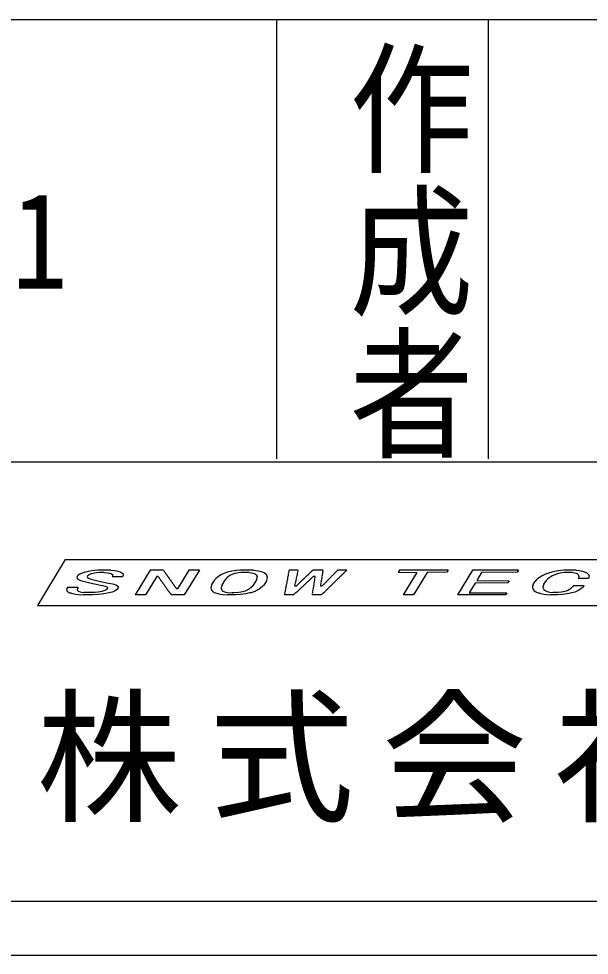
# Model space of a CAD drawing. Units: millimetres, scale not verified. Extents: x -140 to 140, y -97 to 99.
# Drawn here: x 86.55 to 100.3, y -96.9 to -74.32 of the extents above; entities that cross this region are included whole.
import ezdxf
from ezdxf.enums import TextEntityAlignment as Align

# ---------------------------------------------------------------- set-up
doc = ezdxf.new("R2010")
doc.units = ezdxf.units.MM
doc.layers.add('0-0_図面枠', color=7, linetype='Continuous')
doc.layers.add('0-1_ノズル', color=4, linetype='Continuous')
doc.styles.add('@ＭＳ ゴシック', font='')
doc.styles.add('ＭＳ ゴシック', font='')
doc.styles.add('ＭＳ 明朝', font='')
doc.styles.get('@ＭＳ ゴシック').set_extended_font_data('@MS Gothic')
doc.styles.get('ＭＳ ゴシック').set_extended_font_data('MS Gothic')
doc.styles.get('ＭＳ 明朝').set_extended_font_data('MS Mincho')

msp = doc.modelspace()

# ---------------------------------------------------------------- linework, layer by layer
at = {"layer": '0-0_図面枠', "color": 5}
for p, q in [((70.644, -74.332), (138.495, -74.332)), ((92.766, -74.332), (92.766, -84.928)), ((97.868, -74.332), (97.868, -84.928)), ((70.644, -84.999), (138.495, -84.999)), ((70.644, -95.595), (138.495, -95.595))]:
    msp.add_line(p, q, dxfattribs=at)
at = {"layer": '0-0_図面枠'}
for p, q in [((87.668, -87.359), (87.001, -88.462)), ((87.668, -87.359), (111.13, -87.359)), ((93.202, -87.988), (93.197, -87.996)), ((87.001, -88.462), (110.464, -88.462))]:
    msp.add_line(p, q, dxfattribs=at)
at = {"layer": '0-0_図面枠', "color": 5}
msp.add_lwpolyline([(-139.949, 99.1), (-139.949, -96.9), (140.051, -96.9), (140.051, 99.1)], dxfattribs=at)
at = {"layer": '0-0_図面枠'}
for points in [[(88.771, -87.611), (88.453, -87.611), (88.374, -87.619), (88.318, -87.627), (88.268, -87.635), (88.227, -87.643), (88.123, -87.667), (88.104, -87.675), (88.077, -87.683), (88.018, -87.707), (87.981, -87.731), (87.976, -87.739), (87.964, -87.747), (87.954, -87.763), (87.957, -87.771), (87.952, -87.779), (87.965, -87.819), (87.975, -87.827), (87.992, -87.835), (88.002, -87.843), (88.019, -87.851), (88.069, -87.867), (88.262, -87.916), (88.301, -87.924), (88.333, -87.932), (88.412, -87.948), (88.444, -87.956), (88.523, -87.972), (88.57, -87.98), (88.635, -87.996), (88.669, -88.012), (88.679, -88.02), (88.687, -88.044), (88.672, -88.068), (88.66, -88.076), (88.655, -88.084), (88.636, -88.092), (88.623, -88.1), (88.604, -88.108), (88.55, -88.124)], [(88.771, -87.611), (88.855, -87.619), (88.902, -87.627), (88.941, -87.635), (88.991, -87.651), (89.008, -87.659), (89.018, -87.667), (89.035, -87.675), (89.055, -87.691), (89.068, -87.731), (89.058, -87.747), (89.061, -87.755), (89.051, -87.771), (88.8, -87.771)], [(90.038, -87.611), (89.72, -87.611), (89.357, -88.212)], [(90.038, -87.611), (90.043, -87.627), (90.053, -87.635), (90.055, -87.643), (90.065, -87.651), (90.068, -87.659), (90.078, -87.667), (90.083, -87.683), (90.093, -87.691), (90.095, -87.699), (90.105, -87.707), (90.108, -87.715), (90.118, -87.723), (90.123, -87.739), (90.133, -87.747), (90.136, -87.755), (90.145, -87.763), (90.148, -87.771), (90.158, -87.779), (90.163, -87.795), (90.173, -87.803), (90.176, -87.811), (90.185, -87.819), (90.191, -87.835), (90.201, -87.843), (90.203, -87.851), (90.213, -87.859), (90.216, -87.867), (90.226, -87.875), (90.231, -87.891), (90.241, -87.9), (90.243, -87.908), (90.253, -87.916), (90.256, -87.924), (90.266, -87.932), (90.271, -87.948), (90.281, -87.956), (90.283, -87.964), (90.293, -87.972), (90.296, -87.98)], [(90.903, -87.611), (90.54, -88.212), (90.229, -88.212)], [(90.903, -87.611), (90.652, -87.611), (90.38, -88.06), (90.351, -88.06)], [(92.207, -87.611), (91.881, -87.611), (91.795, -87.619), (91.739, -87.627), (91.689, -87.635), (91.586, -87.659), (91.559, -87.667), (91.52, -87.683), (91.493, -87.691), (91.481, -87.699), (91.441, -87.715), (91.417, -87.731), (91.397, -87.739), (91.361, -87.763), (91.356, -87.771), (91.331, -87.787), (91.326, -87.795), (91.302, -87.811), (91.292, -87.827), (91.28, -87.835), (91.27, -87.851), (91.258, -87.859), (91.2, -87.956), (91.202, -87.964), (91.193, -87.98), (91.195, -87.988), (91.186, -88.004), (91.188, -88.012), (91.183, -88.02), (91.188, -88.036), (91.184, -88.044), (91.199, -88.092), (91.209, -88.1), (91.211, -88.108), (91.221, -88.116), (91.224, -88.124), (91.234, -88.132), (91.251, -88.14), (91.261, -88.148), (91.296, -88.164)], [(92.207, -87.611), (92.276, -87.619), (92.33, -87.627), (92.394, -87.643), (92.419, -87.651), (92.471, -87.675), (92.511, -87.707), (92.513, -87.715), (92.523, -87.723), (92.541, -87.779), (92.536, -87.787), (92.539, -87.795), (92.534, -87.803), (92.537, -87.811), (92.532, -87.819), (92.534, -87.827), (92.525, -87.843), (92.527, -87.851), (92.503, -87.891), (92.506, -87.9), (92.491, -87.924), (92.479, -87.932), (92.455, -87.972), (92.442, -87.98), (92.433, -87.996), (92.42, -88.004), (92.416, -88.012), (92.391, -88.028), (92.386, -88.036), (92.35, -88.06), (92.345, -88.068), (92.333, -88.076), (92.313, -88.084), (92.288, -88.1), (92.269, -88.108), (92.257, -88.116), (92.198, -88.14), (92.171, -88.148), (92.151, -88.156), (92.117, -88.164)], [(93.281, -87.611), (93.067, -87.611), (93.062, -87.619), (93.065, -87.627), (93.06, -87.635), (93.062, -87.643), (93.057, -87.651), (93.06, -87.659), (93.055, -87.667), (93.058, -87.675), (93.048, -87.691), (93.051, -87.699), (93.046, -87.707), (93.048, -87.715), (93.043, -87.723), (93.046, -87.731), (93.041, -87.739), (93.044, -87.747), (93.034, -87.763), (93.037, -87.771), (93.032, -87.779), (93.034, -87.787), (93.029, -87.795), (93.032, -87.803), (93.027, -87.811), (93.03, -87.819), (93.025, -87.827), (93.027, -87.835), (93.018, -87.851), (93.02, -87.859), (93.015, -87.867), (93.018, -87.875), (93.013, -87.883), (93.016, -87.891), (93.011, -87.9), (93.013, -87.908), (93.009, -87.916), (93.011, -87.924), (93.001, -87.94), (93.004, -87.948)], [(93.281, -87.611), (93.284, -87.619), (93.279, -87.627), (93.282, -87.635), (93.272, -87.651), (93.274, -87.659), (93.27, -87.667), (93.272, -87.675), (93.262, -87.691), (93.265, -87.699), (93.26, -87.707), (93.263, -87.715), (93.258, -87.723), (93.26, -87.731), (93.251, -87.747), (93.253, -87.755), (93.248, -87.763), (93.251, -87.771), (93.241, -87.787), (93.244, -87.795), (93.239, -87.803), (93.242, -87.811), (93.237, -87.819), (93.239, -87.827), (93.23, -87.843), (93.232, -87.851), (93.227, -87.859), (93.23, -87.867), (93.22, -87.883), (93.223, -87.891), (93.218, -87.9), (93.22, -87.908), (93.216, -87.916), (93.218, -87.924), (93.208, -87.94), (93.211, -87.948), (93.206, -87.956), (93.209, -87.964), (93.199, -87.98), (93.202, -87.988)], [(93.888, -87.611), (93.636, -87.611), (93.631, -87.619), (93.619, -87.627), (93.614, -87.635), (93.602, -87.643), (93.597, -87.651), (93.585, -87.659), (93.58, -87.667), (93.568, -87.675), (93.563, -87.683), (93.551, -87.691), (93.541, -87.707), (93.529, -87.715), (93.524, -87.723), (93.512, -87.731), (93.507, -87.739), (93.495, -87.747), (93.49, -87.755), (93.478, -87.763), (93.473, -87.771), (93.461, -87.779), (93.456, -87.787), (93.444, -87.795), (93.439, -87.803), (93.426, -87.811), (93.422, -87.819), (93.409, -87.827), (93.405, -87.835), (93.392, -87.843), (93.387, -87.851), (93.375, -87.859), (93.37, -87.867), (93.358, -87.875), (93.353, -87.883), (93.341, -87.891), (93.331, -87.908), (93.319, -87.916), (93.314, -87.924), (93.302, -87.932)], [(93.888, -87.611), (93.883, -87.619), (93.885, -87.627), (93.881, -87.635), (93.883, -87.643), (93.873, -87.659), (93.876, -87.667), (93.871, -87.675), (93.874, -87.683), (93.869, -87.691), (93.871, -87.699), (93.867, -87.707), (93.869, -87.715), (93.864, -87.723), (93.867, -87.731), (93.862, -87.739), (93.864, -87.747), (93.86, -87.755), (93.862, -87.763), (93.857, -87.771), (93.86, -87.779), (93.855, -87.787), (93.858, -87.795), (93.853, -87.803), (93.855, -87.811), (93.85, -87.819), (93.853, -87.827), (93.848, -87.835), (93.851, -87.843), (93.841, -87.859), (93.844, -87.867), (93.839, -87.875), (93.841, -87.883), (93.836, -87.891), (93.839, -87.9), (93.834, -87.908), (93.837, -87.916), (93.832, -87.924), (93.834, -87.932), (93.83, -87.94)], [(94.457, -87.611), (94.243, -87.611), (94.23, -87.619), (94.225, -87.627), (94.213, -87.635), (94.208, -87.643), (94.196, -87.651), (94.186, -87.667), (94.174, -87.675), (94.169, -87.683), (94.157, -87.691), (94.147, -87.707), (94.135, -87.715), (94.13, -87.723), (94.118, -87.731), (94.113, -87.739), (94.101, -87.747), (94.091, -87.763), (94.079, -87.771), (94.074, -87.779), (94.062, -87.787), (94.052, -87.803), (94.04, -87.811), (94.035, -87.819), (94.023, -87.827), (94.013, -87.843), (94.001, -87.851), (93.996, -87.859), (93.984, -87.867), (93.979, -87.875), (93.967, -87.883), (93.957, -87.9), (93.945, -87.908), (93.94, -87.916), (93.928, -87.924), (93.918, -87.94), (93.906, -87.948), (93.901, -87.956), (93.889, -87.964), (93.884, -87.972)], [(94.457, -87.611), (94.452, -87.619), (94.44, -87.627), (94.435, -87.635), (94.423, -87.643), (94.418, -87.651), (94.406, -87.659), (94.401, -87.667), (94.389, -87.675), (94.384, -87.683), (94.372, -87.691), (94.362, -87.707), (94.35, -87.715), (94.345, -87.723), (94.333, -87.731), (94.328, -87.739), (94.316, -87.747), (94.311, -87.755), (94.298, -87.763), (94.294, -87.771), (94.281, -87.779), (94.272, -87.795), (94.259, -87.803), (94.255, -87.811), (94.242, -87.819), (94.237, -87.827), (94.225, -87.835), (94.22, -87.843), (94.208, -87.851), (94.198, -87.867), (94.186, -87.875), (94.181, -87.883), (94.169, -87.891), (94.164, -87.9), (94.152, -87.908), (94.147, -87.916), (94.135, -87.924), (94.13, -87.932), (94.118, -87.94), (94.108, -87.956)], [(96.903, -87.611), (95.728, -87.611), (95.699, -87.659), (96.145, -87.667), (95.816, -88.212)], [(96.903, -87.611), (96.874, -87.659), (96.396, -87.667), (96.067, -88.212), (95.816, -88.212)], [(98.599, -87.611), (97.49, -87.611), (97.127, -88.212)], [(98.599, -87.611), (98.57, -87.659), (97.708, -87.667), (97.591, -87.859), (98.37, -87.867), (98.341, -87.916), (97.553, -87.924), (97.412, -88.156), (98.317, -88.164), (98.288, -88.212), (97.127, -88.212)], [(99.992, -87.611), (99.688, -87.611), (99.61, -87.619), (99.511, -87.635), (99.469, -87.643), (99.401, -87.659), (99.32, -87.683), (99.3, -87.691), (99.273, -87.699), (99.214, -87.723), (99.202, -87.731), (99.182, -87.739), (99.17, -87.747), (99.15, -87.755), (99.077, -87.803), (99.072, -87.811), (99.048, -87.827), (99.043, -87.835), (99.03, -87.843), (99.026, -87.851), (99.013, -87.859), (98.999, -87.883), (98.987, -87.891), (98.948, -87.956), (98.95, -87.964), (98.936, -87.988), (98.938, -87.996), (98.934, -88.004), (98.939, -88.02), (98.934, -88.028), (98.947, -88.068), (98.957, -88.076), (98.959, -88.084), (98.969, -88.092), (98.972, -88.1), (99.001, -88.124), (99.036, -88.14), (99.046, -88.148), (99.071, -88.156), (99.088, -88.164)], [(99.992, -87.611), (100.061, -87.619), (100.108, -87.627), (100.14, -87.635), (100.189, -87.651), (100.224, -87.667), (100.234, -87.675), (100.251, -87.683), (100.281, -87.707), (100.284, -87.715), (100.294, -87.723), (100.301, -87.747), (100.296, -87.755), (100.301, -87.771), (100.292, -87.787), (100.294, -87.795), (100.285, -87.811), (100.041, -87.811)], [(88.611, -87.667), (88.515, -87.667), (88.422, -87.675), (88.372, -87.683), (88.304, -87.699), (88.277, -87.707), (88.257, -87.715), (88.245, -87.723), (88.225, -87.731), (88.22, -87.739), (88.208, -87.747), (88.198, -87.763), (88.206, -87.787), (88.216, -87.795), (88.268, -87.819), (88.293, -87.827), (88.518, -87.883), (88.676, -87.916), (88.77, -87.932), (88.809, -87.94), (88.841, -87.948), (88.891, -87.964), (88.908, -87.972), (88.938, -87.996), (88.948, -88.028), (88.924, -88.068), (88.912, -88.076), (88.907, -88.084), (88.87, -88.108), (88.85, -88.116), (88.838, -88.124), (88.799, -88.14), (88.718, -88.164), (88.649, -88.18), (88.6, -88.188), (88.543, -88.196), (88.464, -88.204), (88.334, -88.212), (88.112, -88.212)], [(88.611, -87.667), (88.695, -87.675), (88.735, -87.683), (88.784, -87.699), (88.814, -87.723), (88.817, -87.731), (88.812, -87.739), (88.814, -87.747), (88.8, -87.771)], [(89.909, -87.763), (89.879, -87.763), (89.608, -88.212), (89.357, -88.212)], [(89.909, -87.763), (89.919, -87.771), (89.924, -87.787), (89.934, -87.795), (89.936, -87.803), (89.946, -87.811), (89.949, -87.819), (89.959, -87.827), (89.964, -87.843), (89.974, -87.851), (89.976, -87.859), (89.986, -87.867), (89.989, -87.875), (89.999, -87.883), (90.004, -87.9), (90.014, -87.908), (90.016, -87.916), (90.026, -87.924), (90.029, -87.932), (90.039, -87.94), (90.044, -87.956), (90.054, -87.964), (90.057, -87.972), (90.066, -87.98), (90.072, -87.996), (90.081, -88.004), (90.084, -88.012), (90.094, -88.02), (90.097, -88.028), (90.106, -88.036), (90.112, -88.052), (90.122, -88.06), (90.124, -88.068), (90.134, -88.076), (90.137, -88.084), (90.147, -88.092), (90.152, -88.108), (90.162, -88.116), (90.164, -88.124), (90.174, -88.132)], [(92.106, -87.667), (91.914, -87.667), (91.85, -87.675), (91.801, -87.683), (91.759, -87.691), (91.732, -87.699), (91.653, -87.731), (91.605, -87.763), (91.6, -87.771), (91.575, -87.787), (91.57, -87.795), (91.558, -87.803), (91.548, -87.819), (91.536, -87.827), (91.522, -87.851), (91.509, -87.859), (91.451, -87.956), (91.454, -87.964), (91.439, -87.988), (91.442, -87.996), (91.432, -88.012), (91.435, -88.02), (91.43, -88.028), (91.432, -88.036), (91.428, -88.044), (91.443, -88.092), (91.453, -88.1), (91.455, -88.108), (91.507, -88.132), (91.54, -88.14), (91.586, -88.148), (91.693, -88.156)], [(92.106, -87.667), (92.161, -87.675), (92.2, -87.683), (92.225, -87.691), (92.26, -87.707), (92.279, -87.723), (92.295, -87.771), (92.29, -87.779), (92.295, -87.795), (92.285, -87.811), (92.288, -87.819), (92.278, -87.835), (92.281, -87.843), (92.203, -87.972), (92.191, -87.98), (92.176, -88.004), (92.164, -88.012), (92.159, -88.02), (92.147, -88.028), (92.142, -88.036), (92.118, -88.052), (92.113, -88.06), (92.076, -88.084), (92.057, -88.092), (92.044, -88.1), (92.005, -88.116), (91.978, -88.124), (91.944, -88.132), (91.902, -88.14), (91.853, -88.148), (91.737, -88.156), (91.693, -88.156)], [(93.692, -87.763), (93.648, -87.763), (93.643, -87.771), (93.631, -87.779), (93.626, -87.787), (93.614, -87.795), (93.609, -87.803), (93.597, -87.811), (93.592, -87.819), (93.579, -87.827), (93.575, -87.835), (93.562, -87.843), (93.558, -87.851), (93.545, -87.859), (93.54, -87.867), (93.528, -87.875), (93.523, -87.883), (93.511, -87.891), (93.506, -87.9), (93.494, -87.908), (93.489, -87.916), (93.477, -87.924), (93.472, -87.932), (93.46, -87.94), (93.455, -87.948), (93.443, -87.956), (93.438, -87.964), (93.426, -87.972), (93.421, -87.98), (93.409, -87.988), (93.404, -87.996), (93.392, -88.004), (93.387, -88.012), (93.374, -88.02), (93.37, -88.028), (93.357, -88.036), (93.353, -88.044), (93.34, -88.052), (93.335, -88.06), (93.323, -88.068)], [(93.692, -87.763), (93.687, -87.771), (93.69, -87.779), (93.685, -87.787), (93.688, -87.795), (93.683, -87.803), (93.685, -87.811), (93.68, -87.819), (93.683, -87.827), (93.678, -87.835), (93.681, -87.843), (93.676, -87.851), (93.678, -87.859), (93.674, -87.867), (93.676, -87.875), (93.671, -87.883), (93.674, -87.891), (93.669, -87.9), (93.671, -87.908), (93.667, -87.916), (93.669, -87.924), (93.664, -87.932), (93.667, -87.94), (93.662, -87.948), (93.665, -87.956), (93.66, -87.964), (93.662, -87.972), (93.657, -87.98), (93.66, -87.988), (93.655, -87.996), (93.658, -88.004), (93.653, -88.012), (93.655, -88.02), (93.651, -88.028), (93.653, -88.036), (93.648, -88.044), (93.651, -88.052), (93.641, -88.068), (93.644, -88.076), (93.639, -88.084)], [(99.899, -87.667), (99.706, -87.667), (99.642, -87.675), (99.601, -87.683), (99.574, -87.691), (99.539, -87.699), (99.512, -87.707), (99.414, -87.747), (99.377, -87.771), (99.358, -87.779), (99.345, -87.787), (99.34, -87.795), (99.304, -87.819), (99.299, -87.827), (99.287, -87.835), (99.277, -87.851), (99.265, -87.859), (99.25, -87.883), (99.238, -87.891), (99.204, -87.948), (99.207, -87.956), (99.192, -87.98), (99.195, -87.988), (99.19, -87.996), (99.192, -88.004), (99.188, -88.012), (99.193, -88.028), (99.188, -88.036), (99.193, -88.052), (99.203, -88.06), (99.208, -88.076), (99.238, -88.1), (99.29, -88.124), (99.354, -88.14), (99.431, -88.148)], [(99.899, -87.667), (99.953, -87.675), (99.985, -87.683), (100.02, -87.699), (100.04, -87.715), (100.055, -87.763), (100.05, -87.771), (100.053, -87.779), (100.043, -87.795), (100.045, -87.803), (100.041, -87.811)], [(87.979, -88.028), (87.728, -88.028), (87.704, -88.068), (87.706, -88.076), (87.701, -88.084), (87.709, -88.108), (87.719, -88.116), (87.722, -88.124), (87.732, -88.132), (87.749, -88.14), (87.759, -88.148), (87.776, -88.156), (87.801, -88.164), (87.818, -88.172), (87.883, -88.188), (87.929, -88.196), (87.991, -88.204), (88.112, -88.212)], [(87.979, -88.028), (87.955, -88.068), (87.965, -88.1), (87.985, -88.116), (88.003, -88.124), (88.027, -88.132), (88.059, -88.14), (88.114, -88.148)], [(90.296, -87.98), (90.306, -87.988), (90.311, -88.004), (90.321, -88.012), (90.323, -88.02), (90.333, -88.028), (90.336, -88.036), (90.346, -88.044), (90.351, -88.06)], [(93.004, -87.948), (92.999, -87.956), (93.002, -87.964), (92.997, -87.972), (92.999, -87.98), (92.995, -87.988), (92.997, -87.996), (92.987, -88.012), (92.99, -88.02), (92.985, -88.028), (92.988, -88.036), (92.983, -88.044), (92.985, -88.052), (92.981, -88.06), (92.983, -88.068), (92.978, -88.076), (92.981, -88.084), (92.971, -88.1), (92.974, -88.108), (92.969, -88.116), (92.971, -88.124), (92.967, -88.132), (92.969, -88.14), (92.964, -88.148), (92.967, -88.156), (92.962, -88.164), (92.965, -88.172), (92.955, -88.188), (92.957, -88.196), (92.953, -88.204), (92.955, -88.212)], [(93.323, -88.068), (93.318, -88.076), (93.306, -88.084), (93.301, -88.092), (93.289, -88.1), (93.284, -88.108), (93.272, -88.116), (93.267, -88.124), (93.255, -88.132), (93.25, -88.14), (93.238, -88.148), (93.233, -88.156), (93.221, -88.164), (93.216, -88.172), (93.204, -88.18), (93.199, -88.188), (93.187, -88.196), (93.182, -88.204), (93.17, -88.212), (92.955, -88.212)], [(93.302, -87.932), (93.297, -87.94), (93.285, -87.948), (93.28, -87.956), (93.268, -87.964), (93.263, -87.972), (93.251, -87.98), (93.246, -87.988), (93.234, -87.996), (93.197, -87.996)], [(94.108, -87.956), (94.096, -87.964), (94.091, -87.972), (94.079, -87.98), (94.074, -87.988), (94.062, -87.996), (94.057, -88.004), (94.045, -88.012), (94.04, -88.02), (94.028, -88.028), (94.018, -88.044), (94.006, -88.052), (94.001, -88.06), (93.989, -88.068), (93.984, -88.076), (93.972, -88.084), (93.967, -88.092), (93.955, -88.1), (93.945, -88.116), (93.933, -88.124), (93.928, -88.132), (93.916, -88.14), (93.911, -88.148), (93.898, -88.156), (93.894, -88.164), (93.881, -88.172), (93.877, -88.18), (93.864, -88.188), (93.855, -88.204), (93.842, -88.212), (93.621, -88.212)], [(93.83, -87.94), (93.832, -87.948), (93.827, -87.956), (93.83, -87.964), (93.825, -87.972), (93.828, -87.98), (93.823, -87.988), (93.825, -87.996)], [(93.884, -87.972), (93.872, -87.98), (93.862, -87.996), (93.825, -87.996)], [(100.185, -87.988), (100.173, -87.996), (100.164, -88.012), (100.151, -88.02), (100.146, -88.028), (100.134, -88.036), (100.129, -88.044), (100.031, -88.108), (99.992, -88.124), (99.98, -88.132), (99.96, -88.14), (99.852, -88.172), (99.769, -88.188), (99.719, -88.196), (99.648, -88.204), (99.54, -88.212), (99.37, -88.212)], [(100.185, -87.988), (99.919, -87.988), (99.905, -88.012), (99.893, -88.02), (99.888, -88.028), (99.875, -88.036), (99.871, -88.044), (99.858, -88.052), (99.854, -88.06), (99.805, -88.092), (99.746, -88.116), (99.719, -88.124), (99.635, -88.14), (99.556, -88.148), (99.431, -88.148)], [(88.55, -88.124), (88.515, -88.132), (88.466, -88.14), (88.395, -88.148), (88.114, -88.148)], [(90.174, -88.132), (90.177, -88.14), (90.187, -88.148), (90.192, -88.164), (90.202, -88.172), (90.204, -88.18), (90.214, -88.188), (90.217, -88.196), (90.227, -88.204), (90.229, -88.212)], [(91.296, -88.164), (91.345, -88.18), (91.377, -88.188), (91.417, -88.196), (91.479, -88.204), (91.585, -88.212)], [(92.117, -88.164), (92.09, -88.172), (92.055, -88.18), (92.013, -88.188), (91.957, -88.196), (91.893, -88.204), (91.777, -88.212), (91.585, -88.212)], [(93.639, -88.084), (93.641, -88.092), (93.637, -88.1), (93.639, -88.108), (93.634, -88.116), (93.637, -88.124), (93.632, -88.132), (93.635, -88.14), (93.63, -88.148), (93.632, -88.156), (93.627, -88.164), (93.63, -88.172), (93.625, -88.18), (93.628, -88.188), (93.623, -88.196), (93.625, -88.204), (93.621, -88.212)], [(99.088, -88.164), (99.138, -88.18), (99.17, -88.188), (99.217, -88.196), (99.271, -88.204), (99.37, -88.212)]]:
    msp.add_lwpolyline(points, dxfattribs=at)
at = {"layer": '0-1_ノズル', "color": 5}
msp.add_lwpolyline([(-139.949, 99.1), (-139.949, -96.9), (140.051, -96.9), (140.051, 99.1)], dxfattribs=at)

# ---------------------------------------------------------------- texts
at = {"layer": '0-0_図面枠', "style": '@ＭＳ ゴシック', "width": 1.15}
msp.add_text('作成者', height=2.192, rotation=270, dxfattribs=at).set_placement((94.226, -74.739), align=Align.BOTTOM_LEFT)
at = {"layer": '0-0_図面枠', "attachment_point": 7}
for s, insert, char_height, style in [('\\T1.39;\\W0.85;S=1/1', (78.914, -81.393), 2.323, 'ＭＳ ゴシック'), ('\\T1.19;株式会社\\~', (86.973, -93.703), 2.566, 'ＭＳ 明朝')]:
    msp.add_mtext(s, dxfattribs=dict(at, insert=insert, char_height=char_height, style=style))

doc.saveas('drawing.dxf')
